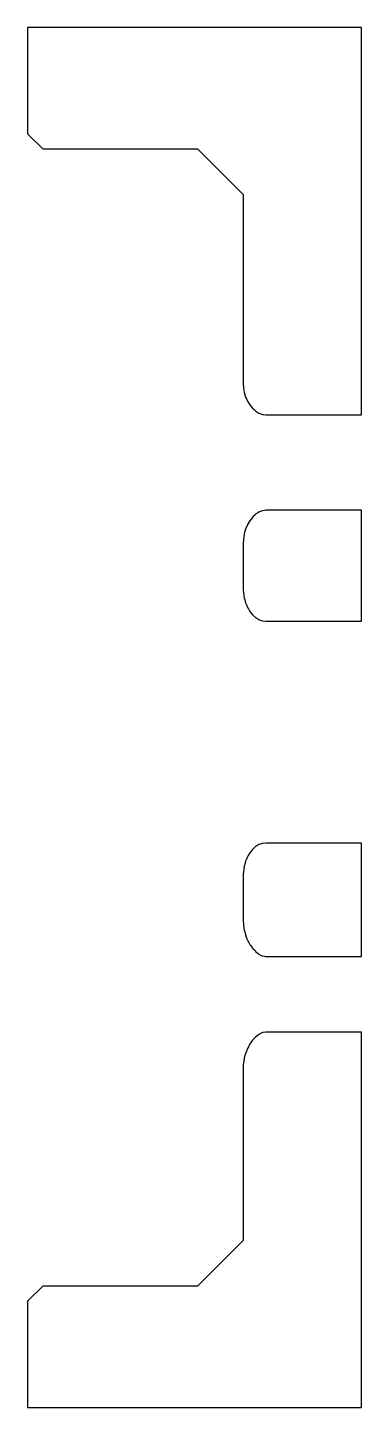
# Model space of a CAD drawing. Header units: metres. Extents: x 0 to 47.5, y 0 to 45.5.
# Drawn here: x 0 to 11, y 0 to 45.5 of the extents above.
import ezdxf

# ---------------------------------------------------------------- set-up
doc = ezdxf.new("R2010")
doc.units = ezdxf.units.M

msp = doc.modelspace()

# ---------------------------------------------------------------- linework, layer by layer
for p, q in [((11, 45.5), (0, 45.5)), ((0, 45.5), (0, 42)), ((11, 32.728), (11, 45.5)), ((0, 42), (0.5, 41.5)), ((0.5, 41.5), (5.60409, 41.5)), ((5.60409, 41.5), (7.10409, 40)), ((7.10409, 40), (7.10409, 33.7586)), ((7.10409, 33.7586), (7.11303, 33.6225)), ((7.11303, 33.6225), (7.11332, 33.6181)), ((7.11332, 33.6181), (7.11785, 33.5956)), ((7.11785, 33.5956), (7.14079, 33.4651)), ((7.14079, 33.4651), (7.15023, 33.434)), ((7.15023, 33.434), (7.18583, 33.3167)), ((7.18583, 33.3167), (7.21405, 33.2538)), ((7.21405, 33.2538), (7.24732, 33.1797)), ((7.24732, 33.1797), (7.30041, 33.0948)), ((7.30041, 33.0948), (7.32376, 33.0575)), ((7.32376, 33.0575), (7.40449, 32.9633)), ((7.40449, 32.9633), (7.41325, 32.9531)), ((7.41325, 32.9531), (7.47165, 32.9043)), ((7.47165, 32.9043), (7.51359, 32.8621)), ((7.51359, 32.8621), (7.52296, 32.8558)), ((7.52296, 32.8558), (7.62232, 32.7882)), ((7.62232, 32.7882), (7.64826, 32.778)), ((7.64826, 32.778), (7.73676, 32.7432)), ((7.73676, 32.7432), (7.77177, 32.7387)), ((7.77177, 32.7387), (7.85409, 32.728)), ((7.85409, 32.728), (11, 32.728)), ((7.80603, 29.5764), (7.73676, 29.5676)), ((7.85409, 29.5825), (7.80603, 29.5764)), ((11, 29.5825), (7.85409, 29.5825)), ((11, 25.9273), (11, 29.5825)), ((7.32376, 29.24), (7.24732, 29.1091)), ((7.40749, 29.3446), (7.32376, 29.24)), ((7.41229, 29.3512), (7.40749, 29.3446)), ((7.41325, 29.3525), (7.41229, 29.3512)), ((7.49819, 29.4361), (7.41325, 29.3525)), ((7.51359, 29.4512), (7.49819, 29.4361)), ((7.5926, 29.5038), (7.51359, 29.4512)), ((7.62232, 29.5235), (7.5926, 29.5038)), ((7.69534, 29.5517), (7.62232, 29.5235)), ((7.73676, 29.5676), (7.69534, 29.5517)), ((7.1397, 28.7964), (7.11332, 28.6357)), ((7.14079, 28.8031), (7.1397, 28.7964)), ((7.18583, 28.9622), (7.14079, 28.8031)), ((7.24626, 29.1065), (7.18583, 28.9622)), ((7.24732, 29.1091), (7.24626, 29.1065)), ((7.11284, 28.6267), (7.10409, 28.464)), ((7.10409, 28.464), (7.10409, 27.0246)), ((7.11332, 28.6357), (7.11284, 28.6267)), ((7.10409, 27.0246), (7.10743, 26.9626)), ((7.10743, 26.9626), (7.11332, 26.853)), ((7.11332, 26.853), (7.12343, 26.7914)), ((7.12343, 26.7914), (7.14079, 26.6855)), ((7.14079, 26.6855), (7.15763, 26.6261)), ((7.15763, 26.6261), (7.18583, 26.5265)), ((7.18583, 26.5265), (7.20917, 26.4707)), ((7.20917, 26.4707), (7.24732, 26.3796)), ((7.24732, 26.3796), (7.27673, 26.3292)), ((7.27673, 26.3292), (7.32376, 26.2487)), ((7.32376, 26.2487), (7.41325, 26.1369)), ((7.41325, 26.1369), (7.51359, 26.0469)), ((7.51359, 26.0469), (7.55665, 26.0208)), ((7.55665, 26.0208), (7.62232, 25.981)), ((7.62232, 25.981), (7.66787, 25.965)), ((7.66787, 25.965), (7.73676, 25.9408)), ((7.73676, 25.9408), (7.85409, 25.9273)), ((7.85409, 25.9273), (11, 25.9273)), ((7.27167, 18.2008), (7.24732, 18.1591)), ((7.32376, 18.29), (7.27167, 18.2008)), ((7.35268, 18.3262), (7.32376, 18.29)), ((7.41325, 18.4018), (7.35268, 18.3262)), ((7.44606, 18.4313), (7.41325, 18.4018)), ((7.51359, 18.4918), (7.44606, 18.4313)), ((7.54947, 18.5136), (7.51359, 18.4918)), ((7.62232, 18.5577), (7.54947, 18.5136)), ((7.66033, 18.5711), (7.62232, 18.5577)), ((7.73676, 18.5979), (7.66033, 18.5711)), ((7.85409, 18.6114), (7.73676, 18.5979)), ((11, 18.6114), (7.85409, 18.6114)), ((11, 14.87), (11, 18.6114)), ((7.14079, 17.8532), (7.12161, 17.7362)), ((7.15465, 17.9021), (7.14079, 17.8532)), ((7.18583, 18.0123), (7.15465, 17.9021)), ((7.2051, 18.0583), (7.18583, 18.0123)), ((7.24732, 18.1591), (7.2051, 18.0583)), ((7.10681, 17.5648), (7.10409, 17.5141)), ((7.10409, 17.5141), (7.10409, 16.0747)), ((7.11332, 17.6857), (7.10681, 17.5648)), ((7.12161, 17.7362), (7.11332, 17.6857)), ((7.10409, 16.0747), (7.11314, 15.9063)), ((7.11314, 15.9063), (7.11332, 15.903)), ((7.11332, 15.903), (7.14061, 15.7367)), ((7.14061, 15.7367), (7.14079, 15.7356)), ((7.14079, 15.7356), (7.16615, 15.646)), ((7.16615, 15.646), (7.18181, 15.5853)), ((7.18181, 15.5853), (7.18583, 15.5697)), ((7.18583, 15.5697), (7.22946, 15.4554)), ((7.22946, 15.4554), (7.24732, 15.4086)), ((7.24732, 15.4086), (7.28628, 15.3354)), ((7.28628, 15.3354), (7.32376, 15.265)), ((7.32376, 15.265), (7.35199, 15.2263)), ((7.35199, 15.2263), (7.41325, 15.1423)), ((7.41325, 15.1423), (7.42658, 15.1292)), ((7.42658, 15.1292), (7.49551, 15.0614)), ((7.49551, 15.0614), (7.51006, 15.043)), ((7.51006, 15.043), (7.51359, 15.0385)), ((7.51359, 15.0385), (7.60147, 14.9635)), ((7.60147, 14.9635), (7.62232, 14.9457)), ((7.62232, 14.9457), (7.70142, 14.9065)), ((7.70142, 14.9065), (7.73676, 14.889)), ((7.73676, 14.889), (7.81049, 14.877)), ((7.81049, 14.877), (7.85409, 14.87)), ((7.85409, 14.87), (11, 14.87)), ((7.62232, 12.2996), (7.55528, 12.2405)), ((7.63796, 12.3075), (7.62232, 12.2996)), ((7.73676, 12.358), (7.63796, 12.3075)), ((7.76614, 12.3629), (7.73676, 12.358)), ((7.85409, 12.3776), (7.76614, 12.3629)), ((11, 12.3776), (7.85409, 12.3776)), ((11, 0), (11, 12.3776)), ((7.24732, 11.8391), (7.18628, 11.6757)), ((7.27542, 11.8931), (7.24732, 11.8391)), ((7.32376, 11.9859), (7.27542, 11.8931)), ((7.3848, 12.0714), (7.32376, 11.9859)), ((7.41325, 12.1113), (7.3848, 12.0714)), ((7.50676, 12.2053), (7.41325, 12.1113)), ((7.51359, 12.2122), (7.50676, 12.2053)), ((7.55528, 12.2405), (7.51359, 12.2122)), ((7.13337, 11.4833), (7.11332, 11.3693)), ((7.14079, 11.5255), (7.13337, 11.4833)), ((7.18498, 11.6712), (7.14079, 11.5255)), ((7.18583, 11.6745), (7.18498, 11.6712)), ((7.18628, 11.6757), (7.18583, 11.6745)), ((7.10836, 11.2832), (7.10409, 11.2091)), ((7.10409, 11.2091), (7.10409, 5.5)), ((7.11332, 11.3693), (7.10836, 11.2832)), ((7.10409, 5.5), (5.60409, 4)), ((0.5, 4), (0, 3.5)), ((5.60409, 4), (0.5, 4)), ((0, 3.5), (0, 0)), ((0, 0), (11, 0))]:
    msp.add_line(p, q)

doc.saveas('drawing.dxf')
